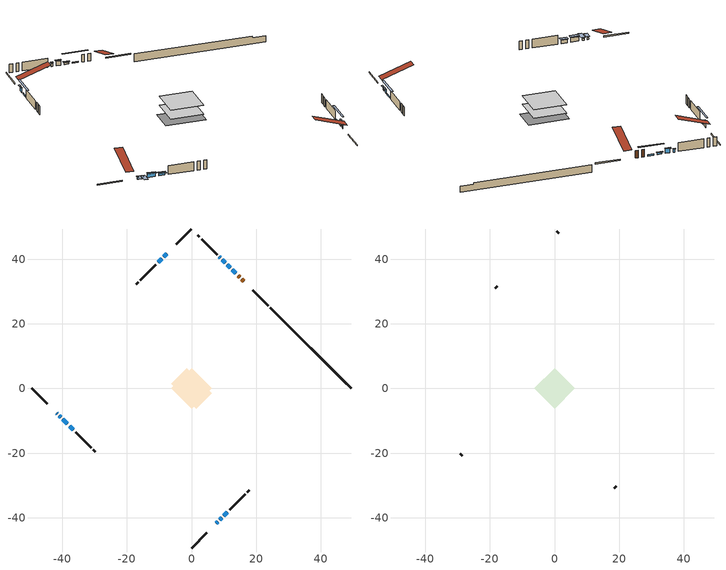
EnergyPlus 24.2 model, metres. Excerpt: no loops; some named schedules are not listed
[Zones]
conditioned space
 floor adiabatic (AdiabaticFloorConstruction): -6.2,0 0,6.2 6.2,0 0,-6.2 z0.61
 floor foundation (Slab1 construction): -6.25,1.4 -1.4,6.25 6.25,-1.4 1.4,-6.25 z-1.52
 wall outside (RimJoist1 construction): 0,-49.34 4.69,-44.65 / -49.34,0 -44.65,-4.69 / 0,49.34 -4.69,44.65 / 23.68,25.66 19,30.35 z0.61:0.91
 wall outside (AdiabaticWallConstruction 1): 16.09,33.25 15.54,33.81 / 14.88,34.46 14.41,34.93 z0.61:2.64
 wall outside (AdiabaticWallConstruction): -41.75,-7.59 -41.53,-7.81 / -40.88,-8.46 -40.51,-8.83 / 11.95,37.39 11.05,38.29 z0.61:1.12; -7.59,41.75 -8.53,40.81 z0.61:1.93; 7.59,-41.75 8.06,-41.28 z0.61:1.58; 8.72,-40.62 9.29,-40.05 / -39.86,-9.48 -38.39,-10.96 z0.61:1.83; 13.76,35.59 12.6,36.74 / -9.19,40.16 -10.34,39.01 / 9.95,-39.39 11.1,-38.24 z0.61:0.97; 10.39,38.95 9.53,39.81 z0.61:1.88; 8.88,40.47 8.62,40.72 z0.61:1.43; -37.73,-11.61 -36.51,-12.83 z0.61:1.53
 wall outside (Wall1 construction): 11.76,-37.58 16.62,-32.72 / -35.85,-13.49 -30.99,-18.35 / -10.99,38.35 -15.85,33.49 / 7.96,41.38 3.1,46.24 z0.61:3.05
 wall outside (Wall2 construction): 17.27,-32.07 17.81,-31.53 / -30.34,-19.01 -29.8,-19.55 / -16.51,32.83 -17.05,32.29 / 2.45,46.89 1.91,47.43 z0.61:3.05
 wall foundation (FoundationWall1 construction): 24.34,25,-1.52 24.34,25,0.61 46.84,2.5,0.61 46.84,2.5,0.12 49.34,0,0.12 49.34,0,-1.52
 window (WindowConstruction 8): -41.75,-7.59 -41.53,-7.81 z0.61:1.12
 window (WindowConstruction 5): -7.59,41.75 -8.53,40.81 z0.61:1.93
 window (WindowConstruction 6): 7.59,-41.75 8.06,-41.28 z0.61:1.58
 window (WindowConstruction 7): 8.72,-40.62 9.29,-40.05 z0.61:1.83
 window (WindowConstruction 10): 13.75,35.59 12.6,36.74 z0.61:0.97
 window (WindowConstruction 11): -9.19,40.16 -10.34,39.01 z0.61:0.97
 window (WindowConstruction 12): 9.95,-39.39 11.1,-38.24 z0.61:0.97
 window (WindowConstruction 9): -40.88,-8.47 -40.52,-8.83 z0.61:1.12
 window (WindowConstruction): 11.95,37.39 11.05,38.29 z0.61:1.12
 window (WindowConstruction 1): 10.39,38.95 9.53,39.81 z0.61:1.88
 window (WindowConstruction 2): 8.87,40.47 8.62,40.72 z0.61:1.42
 window (WindowConstruction 3): -39.86,-9.48 -38.39,-10.96 z0.61:1.83
 window (WindowConstruction 4): -37.73,-11.61 -36.51,-12.83 z0.61:1.52
 door (Door): 16.09,33.25 15.54,33.81 z0.61:2.64
 door (Door 1): 14.88,34.46 14.41,34.93 z0.61:2.64
 ceiling adiabatic (AdiabaticFloorConstruction): 0,-6.2 6.2,0 0,6.2 -6.2,0 z0.61
attic - vented
 floor to conditioned space (Floor1 construction Reversed): -6.2,0 0,6.2 6.2,0 0,-6.2 z3.05
 wall outside (Wall3 construction): 18.47,-30.87 19.07,-30.28 / -29.14,-20.2 -28.55,-20.8 / -17.71,31.63 -18.3,31.04 / 1.25,48.09 0.66,48.69 z0.61:3.05
 roof outside (Roof1 construction): 6.94,-42.41,3.05 0.9,-36.36,5.9 -0.7,-37.96,5.9 5.35,-44,3.05; -42.41,-6.94,3.05 -36.36,-0.9,5.9 -37.96,0.7,5.9 -44,-5.35,3.05; -6.94,42.41,3.05 -0.9,36.36,5.9 0.7,37.96,5.9 -5.35,44,3.05; 16.75,32.6,3.05 10.71,26.56,5.9 12.3,24.96,5.9 18.34,31,3.05
shading: -41.32,-8.02 -41.96,-7.38 -43.25,-8.68 -42.61,-9.31 z1.42; -8.67,40.67 -7.45,41.89 -7.74,42.18 -8.96,40.96 z2.13; 8.2,-41.14 7.45,-41.89 7.74,-42.18 8.49,-41.43 z1.78; 9.44,-39.91 8.58,-40.77 8.87,-41.06 9.73,-40.2 z2.03; 10.74,38.6 15.62,33.72 15.91,34.01 11.03,38.89 z3.61; -12.2,37.14 -7.32,42.02 -7.61,42.31 -12.49,37.43 z3.61; 12.97,-36.38 8.08,-41.26 8.38,-41.55 13.26,-36.67 z3.61; -40.3,-9.04 -41.09,-8.26 -42.81,-9.98 -42.03,-10.76 z1.42; 10.91,38.43 12.09,37.25 12.38,37.54 11.2,38.73 z1.32; 9.39,39.95 10.53,38.81 10.83,39.1 9.68,40.24 z2.08; 8.48,40.86 9.02,40.33 9.31,40.62 8.77,41.15 z1.62; -38.28,-11.06 -39.96,-9.38 -40.61,-10.02 -38.93,-11.71 z1.98; -36.4,-12.94 -37.84,-11.51 -38.48,-12.15 -37.05,-13.58 z1.67
[Building]
Building 1: Terrain=Suburbs
[Site:Location]
Windsor AP_ON: Latitude {deg}=42.28; Longitude {deg}=-82.96; Time Zone {hr}=-5; Elevation {m}=190; Keep Site Location Information=Yes
[Site:GroundTemperature:Shallow]
6.34957, 4.46684, 4.31606, 5.20952, 8.79623, 12.3662, 15.4612, 17.4219, 17.5884, 15.9938, 12.9777, 9.51722
[Site:WaterMainsTemperature]
Calculation Method=Schedule; Temperature Schedule=mains temperature schedule
[Material] Roughness=Rough; Thermal Absorptance=0.9
Name | Thickness {m} | Conductivity {W/m-K} | Density {kg/m3} | Specific Heat {J/kg-K} | Solar Absorptance | Visible Absorptance
asphalt or fiberglass shingles | 0.00635 | 0.162714 | 1121.4 | 1465.45 | 0.4 | 0.4
ceiling loosefill ins | 0.169333 | 0.0480833 | 16.02 | 1046.75 | 0.7 | 0.7
ceiling stud and cavity | 0.1397 | 0.114815 | 65.682 | 1177.47 | 0.7 | 0.7
concrete 4.0 in. | 0.1016 | 1.803125 | 2242.8 | 837.4 | 0.7 | 0.7
concrete 8.0 in. | 0.2032 | 1.803125 | 2242.8 | 837.4 | 0.7 | 0.7
door material | 0.04445 | 0.0451087 | 512.64 | 1214.23 | 0.7 | 0.7
door material 1 | 0.04445 | 0.188738 | 512.64 | 1214.23 | 0.7 | 0.7
exterior vertical ins | 0.00222023 | 0.029427 | 32.04 | 1214.23 | 0.7 | 0.7
floor covering | 0.0127 | 0.0433444 | 54.468 | 1339.84 | 0.6 | 0.6
floor rigid ins; wall rigid ins | 0.512978 | 0.029427 | 32.04 | 1214.23 | 0.7 | 0.7
floor stud and cavity | 0.1397 | 1.75129 | 37.0049 | 1207.88 | 0.7 | 0.7
furniture material conditioned space 1 | 0.1524 | 0.115458 | 640.8 | 1214.23 | 0.6 | 0.6
gypsum board | 0.0127 | 0.160291 | 801 | 837.4 | 0.6 | 0.6
gypsum board 1 | 0.0127 | 0.160291 | 801 | 837.4 | 0.7 | 0.7
osb sheathing 0.5 in. | 0.0127 | 0.115458 | 512.64 | 1214.23 | 0.7 | 0.7
osb sheathing 0.75 in. | 0.01905 | 0.115458 | 512.64 | 1214.23 | 0.7 | 0.7
rim joist stud and cavity | 0.0508 | 0.103237 | 50.32683 | 1063.81 | 0.6 | 0.6
wall stud and cavity | 0.1397 | 0.419798 | 139.0536 | 1170.24 | 0.7 | 0.7
wall stud and cavity 1 | 0.1397 | 0.367321 | 139.0536 | 1170.24 | 0.7 | 0.7
wall stud and cavity 2 | 0.0889 | 6.1454 | 50.32683 | 1063.81 | 0.6 | 0.6
wall stud and cavity 3 | 0.0889 | 0.380278 | 52.3479 | 1209.89 | 0.7 | 0.7
wall stud and cavity 4 | 0.0889 | 0.391764 | 83.0341 | 1211.67 | 0.7 | 0.7
wood siding | 0.0254 | 0.102417 | 544.68 | 1172.36 | 0.74 | 0.74
wood siding 1 | 0.00254 | 0.102417 | 544.68 | 1172.36 | 0.74 | 0.74
wood siding 2; wood siding 3; wood siding 4 | 0.0254 | 0.102417 | 544.68 | 1172.36 | 0.7 | 0.7
[WindowMaterial:SimpleGlazingSystem]
Name | U-Factor {W/m2-K} | Solar Heat Gain Coefficient
WindowMaterial | 3.03035 | 0.47
WindowMaterial 1 | 3.01672 | 0.5
WindowMaterial 10 | 6.93965 | 0.68
WindowMaterial 2 | 3.06612 | 0.36
WindowMaterial 3 | 2.91338 | 0.63
WindowMaterial 4 | 2.969594 | 0.55
WindowMaterial 5 | 3.0082 | 0.51
WindowMaterial 6 | 3.03092 | 0.48
WindowMaterial 7 | 3.00196 | 0.53
WindowMaterial 8 | 3.28927 | 0.48
WindowMaterial 9 | 3.30005 | 0.55
[Construction]
AdiabaticFloorConstruction: floor stud and cavity, floor rigid ins, osb sheathing 0.75 in., floor covering
AdiabaticWallConstruction: wood siding 3, wall rigid ins, wall stud and cavity 3, gypsum board
AdiabaticWallConstruction 1: wood siding 4, wall rigid ins, wall stud and cavity 3, gypsum board
Door: door material
Door 1: door material 1
Floor1 construction Reversed: gypsum board, ceiling stud and cavity, ceiling loosefill ins
FoundationWall1 construction: concrete 8.0 in., gypsum board 1
furniture construction conditioned space 1: furniture material conditioned space 1
PartitionWallConstruction: gypsum board, wall stud and cavity 4, gypsum board
RimJoist1 construction: wood siding 2, rim joist stud and cavity
Roof1 construction: asphalt or fiberglass shingles
Slab1 construction: concrete 4.0 in.
Wall1 construction: wood siding, osb sheathing 0.5 in., wall stud and cavity, gypsum board
Wall2 construction: wood siding, osb sheathing 0.5 in., wall stud and cavity 1, gypsum board
Wall3 construction: wood siding 1, wall stud and cavity 2
WindowConstruction: WindowMaterial
WindowConstruction 1: WindowMaterial 1
WindowConstruction 10; WindowConstruction 11; WindowConstruction 12: WindowMaterial 10
WindowConstruction 2: WindowMaterial 2
WindowConstruction 3: WindowMaterial 3
WindowConstruction 4: WindowMaterial 4
WindowConstruction 5: WindowMaterial 5
WindowConstruction 6: WindowMaterial 6
WindowConstruction 7: WindowMaterial 7
WindowConstruction 8: WindowMaterial 8
WindowConstruction 9: WindowMaterial 9
[Zone] Multiplier=1; Part of Total Floor Area=Yes
Name | Volume {m3}
attic - vented | 35.5556
conditioned space | 362.9
[Space]
Name | Zone | Volume {m3}
attic - vented 1 | attic - vented | 35.5556
conditioned space 1 | conditioned space | 362.9
[ZoneInfiltration:EffectiveLeakageArea]
infil attic - vented 1: Zone or Space=attic - vented 1; Schedule=Always On Discrete; Effective Air Leakage Area {cm2}=3418.67; Stack Coefficient=0.00036757; Wind Coefficient=1.29536e-05
[ZoneMixing]
whole house fan mix: Zone or Space=attic - vented; Schedule=Always On Continuous; Design Flow Rate Calculation Method=Flow/Zone; Design Flow Rate {m3/s}=0; Source Zone or Space=conditioned space
[SurfaceProperty:ExposedFoundationPerimeter]
Slab1: Exposed Perimeter Calculation Method=TotalExposedPerimeter; Total Exposed Perimeter {m}=35.358
[InternalMass] Zone or ZoneList=conditioned space; Space or SpaceList=conditioned space 1
Name | Construction | Surface Area {m2}
furniture mass conditioned space 1 | furniture construction conditioned space 1 | 60.4518
partition wall mass | PartitionWallConstruction | 151.13
[Lights]
interior lighting: Zone or ZoneList or Space or SpaceList=conditioned space 1; Schedule=interior lighting schedule; Design Level Calculation Method=LightingLevel; Lighting Level {W}=343.2; Return Air Fraction=0; Fraction Radiant=0.6; Fraction Visible=0.2; Fraction Replaceable=1
[People]
occupants: Zone or ZoneList or Space or SpaceList=conditioned space 1; Number of People Schedule=occupants schedule; Number of People Calculation Method=People; Number of People=3; Fraction Radiant=0.314171; Sensible Heat Fraction=0.56303; Activity Level Schedule=occupants activity schedule; Carbon Dioxide Generation Rate {m3/s-W}=0; Enable ASHRAE 55 Comfort Warnings=No; Mean Radiant Temperature Calculation Type=EnclosureAveraged
[ElectricEquipment] Zone or ZoneList or Space or SpaceList=conditioned space 1; Design Level Calculation Method=EquipmentLevel
Name | Schedule | Design Level {W} | Fraction Latent | Fraction Radiant | Fraction Lost
clothes dryer | clothes dryer schedule | 140.772 | 0.015 | 0.081 | 0.85
clothes washer | clothes washer schedule | 32.1985 | 0.03 | 0.162 | 0.7
cooking range | cooking range schedule | 215.147 | 0.08 | 0.432 | 0.2
dishwasher | dishwasher schedule | 66.8632 | 0.3 | 0.18 | 0.4
fridge | fridge schedule | 72.9452 | 0 | 0.6 | 0
mech vent bath fan 0 | mech vent bath fan 0 schedule | 50.2 | 0 | 0 | 1
mech vent bath fan 1 | mech vent bath fan 1 schedule | 50.2 | 0 | 0 | 1
mech vent house fan | mech vent house fan schedule | 0 | 0 | 0 | 1
mech vent house fan cfis | mech vent house fan cfis schedule | 0 | 0 | 0 | 0
misc plug loads | misc plug loads schedule | 494.7 | 0.045 | 0.513 | 0.1
whole house fan | Always On Discrete | 0 | 0 | 0 | 1
[OtherEquipment] Zone or ZoneList or Space or SpaceList=conditioned space 1; Design Level Calculation Method=EquipmentLevel
Name | Fuel Type | Schedule | Design Level {W} | Fraction Latent | Fraction Radiant | Fraction Lost
clothes dryer 1 | Electricity | clothes dryer schedule | 0 | 0.015 | 0.081 | 0.85
cooking range 1 | Electricity | cooking range schedule | 0 | 0.08 | 0.432 | 0.2
general water use latent | None | general water use schedule | 62.594 | 1 | 0 | 0
general water use sensible | None | general water use schedule | -61.6891 | 0 | 0.6 | 0
mech vent house fan latent load | None | Always On Discrete | 0 | 1 | 0 | 0
mech vent house fan sensible load | None | Always On Discrete | 0 | 0 | 0 | 0
water heater energy adjustment1 | NaturalGas | Always On Discrete | 0.01 | 0 | 0 | 1
[ZoneInfiltration:DesignFlowRate] Zone or ZoneList or Space or SpaceList=conditioned space 1; Schedule=Always On Discrete; Design Flow Rate Calculation Method=Flow/Zone; Design Flow Rate {m3/s}=0
infil flow; natural vent flow; whole house fan flow
[Foundation:Kiva]
Foundation Kiva 1: Initial Indoor Air Temperature {C}=18; Wall Height Above Grade {m}=0.609996; Wall Depth Below Slab {m}=0.2032; Custom Block Material Name 1=exterior vertical ins; Custom Block Depth 1 {m}=2.13; Custom Block X Position 1 {m}=0.2159; Custom Block Z Position 1 {m}=0
[Foundation:Kiva:Settings]
Soil Conductivity {W/m-K}=0.849921; Soil Density {kg/m3}=1842.3; Soil Specific Heat {J/kg-K}=418.7; Ground Solar Absorptivity=0.9; Ground Thermal Absorptivity=0.9; Ground Surface Roughness {m}=0.03; Far-Field Width {m}=40; Deep-Ground Boundary Condition=ZeroFlux; Deep-Ground Depth {m}=40; Minimum Cell Dimension {m}=0.2; Maximum Cell Growth Coefficient=3; Simulation Timestep=Timestep
[Exterior:Lights]
exterior lighting: Schedule=exterior lighting schedule; Design Level {W}=75.6
[Schedule:Constant]
Name | Hourly Value
Always On Continuous; mech vent house fan schedule; mech vent house fan cfis schedule; Always On Discrete | 1
occupants activity schedule | 117.228
fridge schedule | 0
[Schedule:Week:Daily]
interior lighting schedule Week Rule - Jan1-Jan27: interior lighting schedule day, interior lighting schedule day, interior lighting schedule day, interior lighting schedule day, interior lighting schedule day, interior lighting schedule day, interior lighting schedule day, interior lighting schedule default day, interior lighting schedule default day, interior lighting schedule default day, interior lighting schedule default day, interior lighting schedule default day
interior lighting schedule Week Rule - Jan28-Feb3: interior lighting schedule day, interior lighting schedule day, interior lighting schedule day, interior lighting schedule day, interior lighting schedule day 1, interior lighting schedule day 1, interior lighting schedule day 1, interior lighting schedule default day, interior lighting schedule default day, interior lighting schedule default day, interior lighting schedule default day, interior lighting schedule default day
interior lighting schedule Week Rule - Feb4-Feb24: interior lighting schedule day 1, interior lighting schedule day 1, interior lighting schedule day 1, interior lighting schedule day 1, interior lighting schedule day 1, interior lighting schedule day 1, interior lighting schedule day 1, interior lighting schedule default day, interior lighting schedule default day, interior lighting schedule default day, interior lighting schedule default day, interior lighting schedule default day
interior lighting schedule Week Rule - Feb25-Mar3: interior lighting schedule day 1, interior lighting schedule day 1, interior lighting schedule day 1, interior lighting schedule day 1, interior lighting schedule day 2, interior lighting schedule day 2, interior lighting schedule day 2, interior lighting schedule default day, interior lighting schedule default day, interior lighting schedule default day, interior lighting schedule default day, interior lighting schedule default day
interior lighting schedule Week Rule - Mar4-Mar31: interior lighting schedule day 2, interior lighting schedule day 2, interior lighting schedule day 2, interior lighting schedule day 2, interior lighting schedule day 2, interior lighting schedule day 2, interior lighting schedule day 2, interior lighting schedule default day, interior lighting schedule default day, interior lighting schedule default day, interior lighting schedule default day, interior lighting schedule default day
interior lighting schedule Week Rule - Apr1-Apr28: interior lighting schedule day 3, interior lighting schedule day 3, interior lighting schedule day 3, interior lighting schedule day 3, interior lighting schedule day 3, interior lighting schedule day 3, interior lighting schedule day 3, interior lighting schedule default day, interior lighting schedule default day, interior lighting schedule default day, interior lighting schedule default day, interior lighting schedule default day
interior lighting schedule Week Rule - Apr29-May5: interior lighting schedule day 3, interior lighting schedule day 3, interior lighting schedule day 4, interior lighting schedule day 4, interior lighting schedule day 4, interior lighting schedule day 4, interior lighting schedule day 4, interior lighting schedule default day, interior lighting schedule default day, interior lighting schedule default day, interior lighting schedule default day, interior lighting schedule default day
interior lighting schedule Week Rule - May6-May26: interior lighting schedule day 4, interior lighting schedule day 4, interior lighting schedule day 4, interior lighting schedule day 4, interior lighting schedule day 4, interior lighting schedule day 4, interior lighting schedule day 4, interior lighting schedule default day, interior lighting schedule default day, interior lighting schedule default day, interior lighting schedule default day, interior lighting schedule default day
interior lighting schedule Week Rule - May27-Jun2: interior lighting schedule day 4, interior lighting schedule day 4, interior lighting schedule day 4, interior lighting schedule day 4, interior lighting schedule day 4, interior lighting schedule day 5, interior lighting schedule day 5, interior lighting schedule default day, interior lighting schedule default day, interior lighting schedule default day, interior lighting schedule default day, interior lighting schedule default day
interior lighting schedule Week Rule - Jun3-Jun30: interior lighting schedule day 5, interior lighting schedule day 5, interior lighting schedule day 5, interior lighting schedule day 5, interior lighting schedule day 5, interior lighting schedule day 5, interior lighting schedule day 5, interior lighting schedule default day, interior lighting schedule default day, interior lighting schedule default day, interior lighting schedule default day, interior lighting schedule default day
interior lighting schedule Week Rule - Jul1-Jul28: interior lighting schedule day 6, interior lighting schedule day 6, interior lighting schedule day 6, interior lighting schedule day 6, interior lighting schedule day 6, interior lighting schedule day 6, interior lighting schedule day 6, interior lighting schedule default day, interior lighting schedule default day, interior lighting schedule default day, interior lighting schedule default day, interior lighting schedule default day
interior lighting schedule Week Rule - Jul29-Aug4: interior lighting schedule day 6, interior lighting schedule day 6, interior lighting schedule day 6, interior lighting schedule day 7, interior lighting schedule day 7, interior lighting schedule day 7, interior lighting schedule day 7, interior lighting schedule default day, interior lighting schedule default day, interior lighting schedule default day, interior lighting schedule default day, interior lighting schedule default day
interior lighting schedule Week Rule - Aug5-Aug25: interior lighting schedule day 7, interior lighting schedule day 7, interior lighting schedule day 7, interior lighting schedule day 7, interior lighting schedule day 7, interior lighting schedule day 7, interior lighting schedule day 7, interior lighting schedule default day, interior lighting schedule default day, interior lighting schedule default day, interior lighting schedule default day, interior lighting schedule default day
interior lighting schedule Week Rule - Aug26-Sep1: interior lighting schedule day 7, interior lighting schedule day 7, interior lighting schedule day 7, interior lighting schedule day 7, interior lighting schedule day 7, interior lighting schedule day 7, interior lighting schedule day 8, interior lighting schedule default day, interior lighting schedule default day, interior lighting schedule default day, interior lighting schedule default day, interior lighting schedule default day
interior lighting schedule Week Rule - Sep2-Sep29: interior lighting schedule day 8, interior lighting schedule day 8, interior lighting schedule day 8, interior lighting schedule day 8, interior lighting schedule day 8, interior lighting schedule day 8, interior lighting schedule day 8, interior lighting schedule default day, interior lighting schedule default day, interior lighting schedule default day, interior lighting schedule default day, interior lighting schedule default day
interior lighting schedule Week Rule - Sep30-Oct6: interior lighting schedule day 8, interior lighting schedule day 9, interior lighting schedule day 9, interior lighting schedule day 9, interior lighting schedule day 9, interior lighting schedule day 9, interior lighting schedule day 9, interior lighting schedule default day, interior lighting schedule default day, interior lighting schedule default day, interior lighting schedule default day, interior lighting schedule default day
interior lighting schedule Week Rule - Oct7-Oct27: interior lighting schedule day 9, interior lighting schedule day 9, interior lighting schedule day 9, interior lighting schedule day 9, interior lighting schedule day 9, interior lighting schedule day 9, interior lighting schedule day 9, interior lighting schedule default day, interior lighting schedule default day, interior lighting schedule default day, interior lighting schedule default day, interior lighting schedule default day
interior lighting schedule Week Rule - Oct28-Nov3: interior lighting schedule day 9, interior lighting schedule day 9, interior lighting schedule day 9, interior lighting schedule day 9, interior lighting schedule day 10, interior lighting schedule day 10, interior lighting schedule day 10, interior lighting schedule default day, interior lighting schedule default day, interior lighting schedule default day, interior lighting schedule default day, interior lighting schedule default day
interior lighting schedule Week Rule - Nov4-Nov24: interior lighting schedule day 10, interior lighting schedule day 10, interior lighting schedule day 10, interior lighting schedule day 10, interior lighting schedule day 10, interior lighting schedule day 10, interior lighting schedule day 10, interior lighting schedule default day, interior lighting schedule default day, interior lighting schedule default day, interior lighting schedule default day, interior lighting schedule default day
interior lighting schedule Week Rule - Nov25-Dec1: interior lighting schedule day 10, interior lighting schedule day 10, interior lighting schedule day 10, interior lighting schedule day 10, interior lighting schedule day 10, interior lighting schedule day 10, interior lighting schedule day 11, interior lighting schedule default day, interior lighting schedule default day, interior lighting schedule default day, interior lighting schedule default day, interior lighting schedule default day
interior lighting schedule Week Rule - Dec2-Dec31: interior lighting schedule day 11, interior lighting schedule day 11, interior lighting schedule day 11, interior lighting schedule day 11, interior lighting schedule day 11, interior lighting schedule day 11, interior lighting schedule day 11, interior lighting schedule default day, interior lighting schedule default day, interior lighting schedule default day, interior lighting schedule default day, interior lighting schedule default day
occupants schedule Week Rule - Jan1-Dec31: occupants schedule day, occupants schedule day, occupants schedule day, occupants schedule day, occupants schedule day, occupants schedule day, occupants schedule day, occupants schedule default day, occupants schedule default day, occupants schedule default day, occupants schedule default day, occupants schedule default day
clothes dryer schedule Week Rule - Jan1-Dec31: clothes dryer schedule day, clothes dryer schedule day, clothes dryer schedule day, clothes dryer schedule day, clothes dryer schedule day, clothes dryer schedule day, clothes dryer schedule day, clothes dryer schedule default day, clothes dryer schedule default day, clothes dryer schedule default day, clothes dryer schedule default day, clothes dryer schedule default day
clothes washer schedule Week Rule - Jan1-Dec31: clothes washer schedule day, clothes washer schedule day, clothes washer schedule day, clothes washer schedule day, clothes washer schedule day, clothes washer schedule day, clothes washer schedule day, clothes washer schedule default day, clothes washer schedule default day, clothes washer schedule default day, clothes washer schedule default day, clothes washer schedule default day
cooking range schedule Week Rule - Jan1-Dec31: cooking range schedule day, cooking range schedule day, cooking range schedule day, cooking range schedule day, cooking range schedule day, cooking range schedule day, cooking range schedule day, cooking range schedule default day, cooking range schedule default day, cooking range schedule default day, cooking range schedule default day, cooking range schedule default day
dishwasher schedule Week Rule - Jan1-Dec31: dishwasher schedule day, dishwasher schedule day, dishwasher schedule day, dishwasher schedule day, dishwasher schedule day, dishwasher schedule day, dishwasher schedule day, dishwasher schedule default day, dishwasher schedule default day, dishwasher schedule default day, dishwasher schedule default day, dishwasher schedule default day
mech vent bath fan 0 schedule Week Rule - Jan1-Dec31: mech vent bath fan 0 schedule day, mech vent bath fan 0 schedule day, mech vent bath fan 0 schedule day, mech vent bath fan 0 schedule day, mech vent bath fan 0 schedule day, mech vent bath fan 0 schedule day, mech vent bath fan 0 schedule day, mech vent bath fan 0 schedule default day, mech vent bath fan 0 schedule default day, mech vent bath fan 0 schedule default day, mech vent bath fan 0 schedule default day, mech vent bath fan 0 schedule default day
mech vent bath fan 1 schedule Week Rule - Jan1-Dec31: mech vent bath fan 1 schedule day, mech vent bath fan 1 schedule day, mech vent bath fan 1 schedule day, mech vent bath fan 1 schedule day, mech vent bath fan 1 schedule day, mech vent bath fan 1 schedule day, mech vent bath fan 1 schedule day, mech vent bath fan 1 schedule default day, mech vent bath fan 1 schedule default day, mech vent bath fan 1 schedule default day, mech vent bath fan 1 schedule default day, mech vent bath fan 1 schedule default day
misc plug loads schedule Week Rule - Jan1-Dec31: misc plug loads schedule day, misc plug loads schedule day, misc plug loads schedule day, misc plug loads schedule day, misc plug loads schedule day, misc plug loads schedule day, misc plug loads schedule day, misc plug loads schedule default day, misc plug loads schedule default day, misc plug loads schedule default day, misc plug loads schedule default day, misc plug loads schedule default day
general water use schedule Week Rule - Jan1-Dec31: general water use schedule day, general water use schedule day, general water use schedule day, general water use schedule day, general water use schedule day, general water use schedule day, general water use schedule day, general water use schedule default day, general water use schedule default day, general water use schedule default day, general water use schedule default day, general water use schedule default day
exterior lighting schedule Week Rule - Jan1-Jan27: exterior lighting schedule day, exterior lighting schedule day, exterior lighting schedule day, exterior lighting schedule day, exterior lighting schedule day, exterior lighting schedule day, exterior lighting schedule day, exterior lighting schedule default day, exterior lighting schedule default day, exterior lighting schedule default day, exterior lighting schedule default day, exterior lighting schedule default day
exterior lighting schedule Week Rule - Jan28-Feb3: exterior lighting schedule day, exterior lighting schedule day, exterior lighting schedule day, exterior lighting schedule day, exterior lighting schedule day 1, exterior lighting schedule day 1, exterior lighting schedule day 1, exterior lighting schedule default day, exterior lighting schedule default day, exterior lighting schedule default day, exterior lighting schedule default day, exterior lighting schedule default day
exterior lighting schedule Week Rule - Feb4-Feb24: exterior lighting schedule day 1, exterior lighting schedule day 1, exterior lighting schedule day 1, exterior lighting schedule day 1, exterior lighting schedule day 1, exterior lighting schedule day 1, exterior lighting schedule day 1, exterior lighting schedule default day, exterior lighting schedule default day, exterior lighting schedule default day, exterior lighting schedule default day, exterior lighting schedule default day
exterior lighting schedule Week Rule - Feb25-Mar3: exterior lighting schedule day 1, exterior lighting schedule day 1, exterior lighting schedule day 1, exterior lighting schedule day 1, exterior lighting schedule day 2, exterior lighting schedule day 2, exterior lighting schedule day 2, exterior lighting schedule default day, exterior lighting schedule default day, exterior lighting schedule default day, exterior lighting schedule default day, exterior lighting schedule default day
exterior lighting schedule Week Rule - Mar4-Mar31: exterior lighting schedule day 2, exterior lighting schedule day 2, exterior lighting schedule day 2, exterior lighting schedule day 2, exterior lighting schedule day 2, exterior lighting schedule day 2, exterior lighting schedule day 2, exterior lighting schedule default day, exterior lighting schedule default day, exterior lighting schedule default day, exterior lighting schedule default day, exterior lighting schedule default day
exterior lighting schedule Week Rule - Apr1-Apr28: exterior lighting schedule day 3, exterior lighting schedule day 3, exterior lighting schedule day 3, exterior lighting schedule day 3, exterior lighting schedule day 3, exterior lighting schedule day 3, exterior lighting schedule day 3, exterior lighting schedule default day, exterior lighting schedule default day, exterior lighting schedule default day, exterior lighting schedule default day, exterior lighting schedule default day
exterior lighting schedule Week Rule - Apr29-May5: exterior lighting schedule day 3, exterior lighting schedule day 3, exterior lighting schedule day 4, exterior lighting schedule day 4, exterior lighting schedule day 4, exterior lighting schedule day 4, exterior lighting schedule day 4, exterior lighting schedule default day, exterior lighting schedule default day, exterior lighting schedule default day, exterior lighting schedule default day, exterior lighting schedule default day
exterior lighting schedule Week Rule - May6-May26: exterior lighting schedule day 4, exterior lighting schedule day 4, exterior lighting schedule day 4, exterior lighting schedule day 4, exterior lighting schedule day 4, exterior lighting schedule day 4, exterior lighting schedule day 4, exterior lighting schedule default day, exterior lighting schedule default day, exterior lighting schedule default day, exterior lighting schedule default day, exterior lighting schedule default day
exterior lighting schedule Week Rule - May27-Jun2: exterior lighting schedule day 4, exterior lighting schedule day 4, exterior lighting schedule day 4, exterior lighting schedule day 4, exterior lighting schedule day 4, exterior lighting schedule day 5, exterior lighting schedule day 5, exterior lighting schedule default day, exterior lighting schedule default day, exterior lighting schedule default day, exterior lighting schedule default day, exterior lighting schedule default day
exterior lighting schedule Week Rule - Jun3-Jun30: exterior lighting schedule day 5, exterior lighting schedule day 5, exterior lighting schedule day 5, exterior lighting schedule day 5, exterior lighting schedule day 5, exterior lighting schedule day 5, exterior lighting schedule day 5, exterior lighting schedule default day, exterior lighting schedule default day, exterior lighting schedule default day, exterior lighting schedule default day, exterior lighting schedule default day
exterior lighting schedule Week Rule - Jul1-Jul28: exterior lighting schedule day 6, exterior lighting schedule day 6, exterior lighting schedule day 6, exterior lighting schedule day 6, exterior lighting schedule day 6, exterior lighting schedule day 6, exterior lighting schedule day 6, exterior lighting schedule default day, exterior lighting schedule default day, exterior lighting schedule default day, exterior lighting schedule default day, exterior lighting schedule default day
exterior lighting schedule Week Rule - Jul29-Aug4: exterior lighting schedule day 6, exterior lighting schedule day 6, exterior lighting schedule day 6, exterior lighting schedule day 7, exterior lighting schedule day 7, exterior lighting schedule day 7, exterior lighting schedule day 7, exterior lighting schedule default day, exterior lighting schedule default day, exterior lighting schedule default day, exterior lighting schedule default day, exterior lighting schedule default day
exterior lighting schedule Week Rule - Aug5-Aug25: exterior lighting schedule day 7, exterior lighting schedule day 7, exterior lighting schedule day 7, exterior lighting schedule day 7, exterior lighting schedule day 7, exterior lighting schedule day 7, exterior lighting schedule day 7, exterior lighting schedule default day, exterior lighting schedule default day, exterior lighting schedule default day, exterior lighting schedule default day, exterior lighting schedule default day
exterior lighting schedule Week Rule - Aug26-Sep1: exterior lighting schedule day 7, exterior lighting schedule day 7, exterior lighting schedule day 7, exterior lighting schedule day 7, exterior lighting schedule day 7, exterior lighting schedule day 7, exterior lighting schedule day 8, exterior lighting schedule default day, exterior lighting schedule default day, exterior lighting schedule default day, exterior lighting schedule default day, exterior lighting schedule default day
exterior lighting schedule Week Rule - Sep2-Sep29: exterior lighting schedule day 8, exterior lighting schedule day 8, exterior lighting schedule day 8, exterior lighting schedule day 8, exterior lighting schedule day 8, exterior lighting schedule day 8, exterior lighting schedule day 8, exterior lighting schedule default day, exterior lighting schedule default day, exterior lighting schedule default day, exterior lighting schedule default day, exterior lighting schedule default day
exterior lighting schedule Week Rule - Sep30-Oct6: exterior lighting schedule day 8, exterior lighting schedule day 9, exterior lighting schedule day 9, exterior lighting schedule day 9, exterior lighting schedule day 9, exterior lighting schedule day 9, exterior lighting schedule day 9, exterior lighting schedule default day, exterior lighting schedule default day, exterior lighting schedule default day, exterior lighting schedule default day, exterior lighting schedule default day
exterior lighting schedule Week Rule - Oct7-Oct27: exterior lighting schedule day 9, exterior lighting schedule day 9, exterior lighting schedule day 9, exterior lighting schedule day 9, exterior lighting schedule day 9, exterior lighting schedule day 9, exterior lighting schedule day 9, exterior lighting schedule default day, exterior lighting schedule default day, exterior lighting schedule default day, exterior lighting schedule default day, exterior lighting schedule default day
exterior lighting schedule Week Rule - Oct28-Nov3: exterior lighting schedule day 9, exterior lighting schedule day 9, exterior lighting schedule day 9, exterior lighting schedule day 9, exterior lighting schedule day 10, exterior lighting schedule day 10, exterior lighting schedule day 10, exterior lighting schedule default day, exterior lighting schedule default day, exterior lighting schedule default day, exterior lighting schedule default day, exterior lighting schedule default day
[Schedule:Year]
interior lighting schedule: interior lighting schedule Week Rule - Jan1-Jan27, 1, 1, 1, 27, interior lighting schedule Week Rule - Jan28-Feb3, 1, 28, 2, 3, interior lighting schedule Week Rule - Feb4-Feb24, 2, 4, 2, 24, interior lighting schedule Week Rule - Feb25-Mar3, 2, 25, 3, 3, interior lighting schedule Week Rule - Mar4-Mar31, 3, 4, 3, 31, interior lighting schedule Week Rule - Apr1-Apr28, 4, 1, 4, 28, interior lighting schedule Week Rule - Apr29-May5, 4, 29, 5, 5, interior lighting schedule Week Rule - May6-May26, 5, 6, 5, 26, interior lighting schedule Week Rule - May27-Jun2, 5, 27, 6, 2, interior lighting schedule Week Rule - Jun3-Jun30, 6, 3, 6, 30, interior lighting schedule Week Rule - Jul1-Jul28, 7, 1, 7, 28, interior lighting schedule Week Rule - Jul29-Aug4, 7, 29, 8, 4, interior lighting schedule Week Rule - Aug5-Aug25, 8, 5, 8, 25, interior lighting schedule Week Rule - Aug26-Sep1, 8, 26, 9, 1, interior lighting schedule Week Rule - Sep2-Sep29, 9, 2, 9, 29, interior lighting schedule Week Rule - Sep30-Oct6, 9, 30, 10, 6, interior lighting schedule Week Rule - Oct7-Oct27, 10, 7, 10, 27, interior lighting schedule Week Rule - Oct28-Nov3, 10, 28, 11, 3, interior lighting schedule Week Rule - Nov4-Nov24, 11, 4, 11, 24, interior lighting schedule Week Rule - Nov25-Dec1, 11, 25, 12, 1, interior lighting schedule Week Rule - Dec2-Dec31, 12, 2, 12, 31
occupants schedule: occupants schedule Week Rule - Jan1-Dec31, 1, 1, 12, 31
clothes dryer schedule: clothes dryer schedule Week Rule - Jan1-Dec31, 1, 1, 12, 31
clothes washer schedule: clothes washer schedule Week Rule - Jan1-Dec31, 1, 1, 12, 31
cooking range schedule: cooking range schedule Week Rule - Jan1-Dec31, 1, 1, 12, 31
dishwasher schedule: dishwasher schedule Week Rule - Jan1-Dec31, 1, 1, 12, 31
mech vent bath fan 0 schedule: mech vent bath fan 0 schedule Week Rule - Jan1-Dec31, 1, 1, 12, 31
mech vent bath fan 1 schedule: mech vent bath fan 1 schedule Week Rule - Jan1-Dec31, 1, 1, 12, 31
misc plug loads schedule: misc plug loads schedule Week Rule - Jan1-Dec31, 1, 1, 12, 31
general water use schedule: general water use schedule Week Rule - Jan1-Dec31, 1, 1, 12, 31
exterior lighting schedule: exterior lighting schedule Week Rule - Jan1-Jan27, 1, 1, 1, 27, exterior lighting schedule Week Rule - Jan28-Feb3, 1, 28, 2, 3, exterior lighting schedule Week Rule - Feb4-Feb24, 2, 4, 2, 24, exterior lighting schedule Week Rule - Feb25-Mar3, 2, 25, 3, 3, exterior lighting schedule Week Rule - Mar4-Mar31, 3, 4, 3, 31, exterior lighting schedule Week Rule - Apr1-Apr28, 4, 1, 4, 28, exterior lighting schedule Week Rule - Apr29-May5, 4, 29, 5, 5, exterior lighting schedule Week Rule - May6-May26, 5, 6, 5, 26, exterior lighting schedule Week Rule - May27-Jun2, 5, 27, 6, 2, exterior lighting schedule Week Rule - Jun3-Jun30, 6, 3, 6, 30, exterior lighting schedule Week Rule - Jul1-Jul28, 7, 1, 7, 28, exterior lighting schedule Week Rule - Jul29-Aug4, 7, 29, 8, 4, exterior lighting schedule Week Rule - Aug5-Aug25, 8, 5, 8, 25, exterior lighting schedule Week Rule - Aug26-Sep1, 8, 26, 9, 1, exterior lighting schedule Week Rule - Sep2-Sep29, 9, 2, 9, 29, exterior lighting schedule Week Rule - Sep30-Oct6, 9, 30, 10, 6, exterior lighting schedule Week Rule - Oct7-Oct27, 10, 7, 10, 27, exterior lighting schedule Week Rule - Oct28-Nov3, 10, 28, 11, 3, exterior lighting schedule Week Rule - Nov4-Nov24, 11, 4, 11, 24, exterior lighting schedule Week Rule - Nov25-Dec1, 11, 25, 12, 1, exterior lighting schedule Week Rule - Dec2-Dec31, 12, 2, 12, 31
[Schedule:Compact]
mains temperature schedule: Through: 01/01, For: AllDays, Until: 24:00, 9.71556, Through: 01/02, For: AllDays, Until: 24:00, 9.65056, Through: 01/03, For: AllDays, Until: 24:00, 9.58667, Through: 01/04, For: AllDays, Until: 24:00, 9.52389, Through: 01/05, For: AllDays, Until: 24:00, 9.46278, Through: 01/06, For: AllDays, Until: 24:00, 9.40278, Through: 01/07, For: AllDays, Until: 24:00, 9.34444, Through: 01/08, For: AllDays, Until: 24:00, 9.28778, Through: 01/09, For: AllDays, Until: 24:00, 9.23222, Through: 01/10, For: AllDays, Until: 24:00, 9.17778, Through: 01/11, For: AllDays, Until: 24:00, 9.125, Through: 01/12, For: AllDays, Until: 24:00, 9.07389, Through: 01/13, For: AllDays, Until: 24:00, 9.02444, Through: 01/14, For: AllDays, Until: 24:00, 8.97611, Through: 01/15, For: AllDays, Until: 24:00, 8.92944, Through: 01/16, For: AllDays, Until: 24:00, 8.88444, Through: 01/17, For: AllDays, Until: 24:00, 8.84056, Through: 01/18, For: AllDays, Until: 24:00, 8.79889, Through: 01/19, For: AllDays, Until: 24:00, 8.75833, Through: 01/20, For: AllDays, Until: 24:00, 8.71944, Through: 01/21, For: AllDays, Until: 24:00, 8.68222, Through: 01/22, For: AllDays, Until: 24:00, 8.64667, Through: 01/23, For: AllDays, Until: 24:00, 8.61222, Through: 01/24, For: AllDays, Until: 24:00, 8.58, Through: 01/25, For: AllDays, Until: 24:00, 8.54944, Through: 01/26, For: AllDays, Until: 24:00, 8.52, Through: 01/27, For: AllDays, Until: 24:00, 8.49278, Through: 01/28, For: AllDays, Until: 24:00, 8.46722, Through: 01/29, For: AllDays, Until: 24:00, 8.44278, Through: 01/30, For: AllDays, Until: 24:00, 8.42056, Through: 01/31, For: AllDays, Until: 24:00, 8.39944, Through: 02/01, For: AllDays, Until: 24:00, 8.38056, Through: 02/02, For: AllDays, Until: 24:00, 8.36333, Through: 02/03, For: AllDays, Until: 24:00, 8.34778, Through: 02/04, For: AllDays, Until: 24:00, 8.33389, Through: 02/05, For: AllDays, Until: 24:00, 8.32167, Through: 02/06, For: AllDays, Until: 24:00, 8.31111, Through: 02/07, For: AllDays, Until: 24:00, 8.30222, Through: 02/08, For: AllDays, Until: 24:00, 8.295, Through: 02/09, For: AllDays, Until: 24:00, 8.29, Through: 02/10, For: AllDays, Until: 24:00, 8.28611, Through: 02/11, For: AllDays, Until: 24:00, 8.28444, Through: 02/12, For: AllDays, Until: 24:00, 8.28444, Through: 02/13, For: AllDays, Until: 24:00, 8.28611, Through: 02/14, For: AllDays, Until: 24:00, 8.28889, Through: 02/15, For: AllDays, Until: 24:00, 8.29444, Through: 02/16, For: AllDays, Until: 24:00, 8.30111, Through: 02/17, For: AllDays, Until: 24:00, 8.30944, Through: 02/18, For: AllDays, Until: 24:00, 8.31944, Through: 02/19, For: AllDays, Until: 24:00, 8.33167, Through: 02/20, For: AllDays, Until: 24:00, 8.345, Through: 02/21, For: AllDays, Until: 24:00, 8.36056, Through: 02/22, For: AllDays, Until: 24:00, 8.37778, Through: 02/23, For: AllDays, Until: 24:00, 8.39611, Through: 02/24, For: AllDays, Until: 24:00, 8.41667, Through: 02/25, For: AllDays, Until: 24:00, 8.43889, Through: 02/26, For: AllDays, Until: 24:00, 8.46278, Through: 02/27, For: AllDays, Until: 24:00, 8.48833, Through: 02/28, For: AllDays, Until: 24:00, 8.51556, Through: 03/01, For: AllDays, Until: 24:00, 8.54444, Through: 03/02, For: AllDays, Until: 24:00, 8.575, Through: 03/03, For: AllDays, Until: 24:00, 8.60667, Through: 03/04, For: AllDays, Until: 24:00, 8.64056, Through: 03/05, For: AllDays, Until: 24:00, 8.67611, Through: 03/06, For: AllDays, Until: 24:00, 8.71278, Through: 03/07, For: AllDays, Until: 24:00, 8.75167, Through: 03/08, For: AllDays, Until: 24:00, 8.79167, Through: 03/09, For: AllDays, Until: 24:00, 8.83333, Through: 03/10, For: AllDays, Until: 24:00, 8.87667, Through: 03/11, For: AllDays, Until: 24:00, 8.92167, Through: 03/12, For: AllDays, Until: 24:00, 8.96833, Through: 03/13, For: AllDays, Until: 24:00, 9.01611, Through: 03/14, For: AllDays, Until: 24:00, 9.06556, Through: 03/15, For: AllDays, Until: 24:00, 9.11667, Through: 03/16, For: AllDays, Until: 24:00, 9.16889, Through: 03/17, For: AllDays, Until: 24:00, 9.22278, Through: 03/18, For: AllDays, Until: 24:00, 9.27833, Through: 03/19, For: AllDays, Until: 24:00, 9.335, Through: 03/20, For: AllDays, Until: 24:00, 9.39333, Through: 03/21, For: AllDays, Until: 24:00, 9.45278, Through: 03/22, For: AllDays, Until: 24:00, 9.51389, Through: 03/23, For: AllDays, Until: 24:00, 9.57611, Through: 03/24, For: AllDays, Until: 24:00, 9.64, Through: 03/25, For: AllDays, Until: 24:00, 9.705, Through: 03/26, For: AllDays, Until: 24:00, 9.77111, Through: 03/27, For: AllDays, Until: 24:00, 9.83889, Through: 03/28, For: AllDays, Until: 24:00, 9.90778, Through: 03/29, For: AllDays, Until: 24:00, 9.97778, Through: 03/30, For: AllDays, Until: 24:00, 10.0489, Through: 03/31, For: AllDays, Until: 24:00, 10.1217, Through: 04/01, For: AllDays, Until: 24:00, 10.1956, Through: 04/02, For: AllDays, Until: 24:00, 10.2706, Through: 04/03, For: AllDays, Until: 24:00, 10.3461, Through: 04/04, For: AllDays, Until: 24:00, 10.4233, Through: 04/05, For: AllDays, Until: 24:00, 10.5017, Through: 04/06, For: AllDays, Until: 24:00, 10.5811, Through: 04/07, For: AllDays, Until: 24:00, 10.6617, Through: 04/08, For: AllDays, Until: 24:00, 10.7428, Through: 04/09, For: AllDays, Until: 24:00, 10.825, Through: 04/10, For: AllDays, Until: 24:00, 10.9089, Through: 04/11, For: AllDays, Until: 24:00, 10.9928, Through: 04/12, For: AllDays, Until: 24:00, 11.0783, Through: 04/13, For: AllDays, Until: 24:00, 11.1644, Through: 04/14, For: AllDays, Until: 24:00, 11.2517, Through: 04/15, For: AllDays, Until: 24:00, 11.3394, Through: 04/16, For: AllDays, Until: 24:00, 11.4278, Through: 04/17, For: AllDays, Until: 24:00, 11.5178, Through: 04/18, For: AllDays, Until: 24:00, 11.6078, Through: 04/19, For: AllDays, Until: 24:00, 11.6989, Through: 04/20, For: AllDays, Until: 24:00, 11.7906, Through: 04/21, For: AllDays, Until: 24:00, 11.8828, Through: 04/22, For: AllDays, Until: 24:00, 11.9761, Through: 04/23, For: AllDays, Until: 24:00, 12.07, Through: 04/24, For: AllDays, Until: 24:00, 12.1639, Through: 04/25, For: AllDays, Until: 24:00, 12.2589, Through: 04/26, For: AllDays, Until: 24:00, 12.3544, Through: 04/27, For: AllDays, Until: 24:00, 12.4506, Through: 04/28, For: AllDays, Until: 24:00, 12.5472, Through: 04/29, For: AllDays, Until: 24:00, 12.6439, Through: 04/30, For: AllDays, Until: 24:00, 12.7411, Through: 05/01, For: AllDays, Until: 24:00, 12.8389, Through: 05/02, For: AllDays, Until: 24:00, 12.9372, Through: 05/03, For: AllDays, Until: 24:00, 13.0356, Through: 05/04, For: AllDays, Until: 24:00, 13.1344, Through: 05/05, For: AllDays, Until: 24:00, 13.2339, Through: 05/06, For: AllDays, Until: 24:00, 13.3333, Through: 05/07, For: AllDays, Until: 24:00, 13.4328, Through: 05/08, For: AllDays, Until: 24:00, 13.5328, Through: 05/09, For: AllDays, Until: 24:00, 13.6328, Through: 05/10, For: AllDays, Until: 24:00, 13.7328, Through: 05/11, For: AllDays, Until: 24:00, 13.8328, Through: 05/12, For: AllDays, Until: 24:00, 13.9333, Through: 05/13, For: AllDays, Until: 24:00, 14.0339, Through: 05/14, For: AllDays, Until: 24:00, 14.1344, Through: 05/15, For: AllDays, Until: 24:00, 14.2344, Through: 05/16, For: AllDays, Until: 24:00, 14.335, Through: 05/17, For: AllDays, Until: 24:00, 14.4356, Through: 05/18, For: AllDays, Until: 24:00, 14.5356, Through: 05/19, For: AllDays, Until: 24:00, 14.6356, Through: 05/20, For: AllDays, Until: 24:00, 14.7356, Through: 05/21, For: AllDays, Until: 24:00, 14.8356, Through: 05/22, For: AllDays, Until: 24:00, 14.935, Through: 05/23, For: AllDays, Until: 24:00, 15.0344, Through: 05/24, For: AllDays, Until: 24:00, 15.1333, Through: 05/25, For: AllDays, Until: 24:00, 15.2322, Through: 05/26, For: AllDays, Until: 24:00, 15.3306, Through: 05/27, For: AllDays, Until: 24:00, 15.4283, Through: 05/28, For: AllDays, Until: 24:00, 15.5261, Through: 05/29, For: AllDays, Until: 24:00, 15.6233, Through: 05/30, For: AllDays, Until: 24:00, 15.7206, Through: 05/31, For: AllDays, Until: 24:00, 15.8167, Through: 06/01, For: AllDays, Until: 24:00, 15.9128, Through: 06/02, For: AllDays, Until: 24:00, 16.0078, Through: 06/03, For: AllDays, Until: 24:00, 16.1028, Through: 06/04, For: AllDays, Until: 24:00, 16.1967, Through: 06/05, For: AllDays, Until: 24:00, 16.2906, Through: 06/06, For: AllDays, Until: 24:00, 16.3833, Through: 06/07, For: AllDays, Until: 24:00, 16.4756, Through: 06/08, For: AllDays, Until: 24:00, 16.5672, Through: 06/09, For: AllDays, Until: 24:00, 16.6578, Through: 06/10, For: AllDays, Until: 24:00, 16.7478, Through: 06/11, For: AllDays, Until: 24:00, 16.8372, Through: 06/12, For: AllDays, Until: 24:00, 16.9256, Through: 06/13, For: AllDays, Until: 24:00, 17.0133, Through: 06/14, For: AllDays, Until: 24:00, 17.1, Through: 06/15, For: AllDays, Until: 24:00, 17.1861, Through: 06/16, For: AllDays, Until: 24:00, 17.2711, Through: 06/17, For: AllDays, Until: 24:00, 17.355, Through: 06/18, For: AllDays, Until: 24:00, 17.4383, Through: 06/19, For: AllDays, Until: 24:00, 17.5206, Through: 06/20, For: AllDays, Until: 24:00, 17.6017, Through: 06/21, For: AllDays, Until: 24:00, 17.6817, Through: 06/22, For: AllDays, Until: 24:00, 17.7606, Through: 06/23, For: AllDays, Until: 24:00, 17.8383, Through: 06/24, For: AllDays, Until: 24:00, 17.9156, Through: 06/25, For: AllDays, Until: 24:00, 17.9911, Through: 06/26, For: AllDays, Until: 24:00, 18.0656, Through: 06/27, For: AllDays, Until: 24:00, 18.1389, Through: 06/28, For: AllDays, Until: 24:00, 18.2111, Through: 06/29, For: AllDays, Until: 24:00, 18.2822, Through: 06/30, For: AllDays, Until: 24:00, 18.3522, Through: 07/01, For: AllDays, Until: 24:00, 18.4206, Through: 07/02, For: AllDays, Until: 24:00, 18.4878, Through: 07/03, For: AllDays, Until: 24:00, 18.5539, Through: 07/04, For: AllDays, Until: 24:00, 18.6183, Through: 07/05, For: AllDays, Until: 24:00, 18.6817, Through: 07/06, For: AllDays, Until: 24:00, 18.7439, Through: 07/07, For: AllDays, Until: 24:00, 18.8044, Through: 07/08, For: AllDays, Until: 24:00, 18.8639, Through: 07/09, For: AllDays, Until: 24:00, 18.9217, Through: 07/10, For: AllDays, Until: 24:00, 18.9778, Through: 07/11, For: AllDays, Until: 24:00, 19.0328, Through: 07/12, For: AllDays, Until: 24:00, 19.0861, Through: 07/13, For: AllDays, Until: 24:00, 19.1383, Through: 07/14, For: AllDays, Until: 24:00, 19.1889, Through: 07/15, For: AllDays, Until: 24:00, 19.2378, Through: 07/16, For: AllDays, Until: 24:00, 19.2856, Through: 07/17, For: AllDays, Until: 24:00, 19.3311, Through: 07/18, For: AllDays, Until: 24:00, 19.3761, Through: 07/19, For: AllDays, Until: 24:00, 19.4189, Through: 07/20, For: AllDays, Until: 24:00, 19.46, Through: 07/21, For: AllDays, Until: 24:00, 19.5, Through: 07/22, For: AllDays, Until: 24:00, 19.5378, Through: 07/23, For: AllDays, Until: 24:00, 19.5744, Through: 07/24, For: AllDays, Until: 24:00, 19.6094, Through: 07/25, For: AllDays, Until: 24:00, 19.6428, Through: 07/26, For: AllDays, Until: 24:00, 19.6744, Through: 07/27, For: AllDays, Until: 24:00, 19.7044, Through: 07/28, For: AllDays, Until: 24:00, 19.7328, Through: 07/29, For: AllDays, Until: 24:00, 19.7594, Through: 07/30, For: AllDays, Until: 24:00, 19.7844, Through: 07/31, For: AllDays, Until: 24:00, 19.8078, Through: 08/01, For: AllDays, Until: 24:00, 19.8294, Through: 08/02, For: AllDays, Until: 24:00, 19.8494, Through: 08/03, For: AllDays, Until: 24:00, 19.8678, Through: 08/04, For: AllDays, Until: 24:00, 19.8844, Through: 08/05, For: AllDays, Until: 24:00, 19.8994, Through: 08/06, For: AllDays, Until: 24:00, 19.9122, Through: 08/07, For: AllDays, Until: 24:00, 19.9239, Through: 08/08, For: AllDays, Until: 24:00, 19.9333, Through: 08/09, For: AllDays, Until: 24:00, 19.9417, Through: 08/10, For: AllDays, Until: 24:00, 19.9478, Through: 08/11, For: AllDays, Until: 24:00, 19.9522, Through: 08/12, For: AllDays, Until: 24:00, 19.9556, Through: 08/13, For: AllDays, Until: 24:00, 19.9567, Through: 08/14, For: AllDays, Until: 24:00, 19.9556, Through: 08/15, For: AllDays, Until: 24:00, 19.9533, Through: 08/16, For: AllDays, Until: 24:00, 19.9494, Through: 08/17, For: AllDays, Until: 24:00, 19.9433, Through: 08/18, For: AllDays, Until: 24:00, 19.9361, Through: 08/19, For: AllDays, Until: 24:00, 19.9267, Through: 08/20, For: AllDays, Until: 24:00, 19.9156, Through: 08/21, For: AllDays, Until: 24:00, 19.9033, Through: 08/22, For: AllDays, Until: 24:00, 19.8889, Through: 08/23, For: AllDays, Until: 24:00, 19.8728, Through: 08/24, For: AllDays, Until: 24:00, 19.855, Through: 08/25, For: AllDays, Until: 24:00, 19.835, Through: 08/26, For: AllDays, Until: 24:00, 19.8139, Through: 08/27, For: AllDays, Until: 24:00, 19.7911, Through: 08/28, For: AllDays, Until: 24:00, 19.7667, Through: 08/29, For: AllDays, Until: 24:00, 19.7406, Through: 08/30, For: AllDays, Until: 24:00, 19.7122, Through: 08/31, For: AllDays, Until: 24:00, 19.6828, Through: 09/01, For: AllDays, Until: 24:00, 19.6517, Through: 09/02, For: AllDays, Until: 24:00, 19.6189, Through: 09/03, For: AllDays, Until: 24:00, 19.5844, Through: 09/04, For: AllDays, Until: 24:00, 19.5483, Through: 09/05, For: AllDays, Until: 24:00, 19.5106, Through: 09/06, For: AllDays, Until: 24:00, 19.4711, Through: 09/07, For: AllDays, Until: 24:00, 19.4306, Through: 09/08, For: AllDays, Until: 24:00, 19.3878, Through: 09/09, For: AllDays, Until: 24:00, 19.3439, Through: 09/10, For: AllDays, Until: 24:00, 19.2983, Through: 09/11, For: AllDays, Until: 24:00, 19.2511, Through: 09/12, For: AllDays, Until: 24:00, 19.2028, Through: 09/13, For: AllDays, Until: 24:00, 19.1528, Through: 09/14, For: AllDays, Until: 24:00, 19.1011, Through: 09/15, For: AllDays, Until: 24:00, 19.0478, Through: 09/16, For: AllDays, Until: 24:00, 18.9933, Through: 09/17, For: AllDays, Until: 24:00, 18.9372, Through: 09/18, For: AllDays, Until: 24:00, 18.88, Through: 09/19, For: AllDays, Until: 24:00, 18.8211, Through: 09/20, For: AllDays, Until: 24:00, 18.7611, Through: 09/21, For: AllDays, Until: 24:00, 18.6994, Through: 09/22, For: AllDays, Until: 24:00, 18.6361, Through: 09/23, For: AllDays, Until: 24:00, 18.5722, Through: 09/24, For: AllDays, Until: 24:00, 18.5067, Through: 09/25, For: AllDays, Until: 24:00, 18.4394, Through: 09/26, For: AllDays, Until: 24:00, 18.3711, Through: 09/27, For: AllDays, Until: 24:00, 18.3017, Through: 09/28, For: AllDays, Until: 24:00, 18.2311, Through: 09/29, For: AllDays, Until: 24:00, 18.1594, Through: 09/30, For: AllDays, Until: 24:00, 18.0861, Through: 10/01, For: AllDays, Until: 24:00, 18.0122, Through: 10/02, For: AllDays, Until: 24:00, 17.9367, Through: 10/03, For: AllDays, Until: 24:00, 17.86, Through: 10/04, For: AllDays, Until: 24:00, 17.7822, Through: 10/05, For: AllDays, Until: 24:00, 17.7039, Through: 10/06, For: AllDays, Until: 24:00, 17.6239, Through: 10/07, For: AllDays, Until: 24:00, 17.5428, Through: 10/08, For: AllDays, Until: 24:00, 17.4611, Through: 10/09, For: AllDays, Until: 24:00, 17.3783, Through: 10/10, For: AllDays, Until: 24:00, 17.2944, Through: 10/11, For: AllDays, Until: 24:00, 17.21, Through: 10/12, For: AllDays, Until: 24:00, 17.1239, Through: 10/13, For: AllDays, Until: 24:00, 17.0378, Through: 10/14, For: AllDays, Until: 24:00, 16.95, Through: 10/15, For: AllDays, Until: 24:00, 16.8617, Through: 10/16, For: AllDays, Until: 24:00, 16.7728, Through: 10/17, For: AllDays, Until: 24:00, 16.6828, Through: 10/18, For: AllDays, Until: 24:00, 16.5922, Through: 10/19, For: AllDays, Until: 24:00, 16.5011, Through: 10/20, For: AllDays, Until: 24:00, 16.4089, Through: 10/21, For: AllDays, Until: 24:00, 16.3161, Through: 10/22, For: AllDays, Until: 24:00, 16.2228, Through: 10/23, For: AllDays, Until: 24:00, 16.1289, Through: 10/24, For: AllDays, Until: 24:00, 16.0344, Through: 10/25, For: AllDays, Until: 24:00, 15.9389, Through: 10/26, For: AllDays, Until: 24:00, 15.8433, Through: 10/27, For: AllDays, Until: 24:00, 15.7472, Through: 10/28, For: AllDays, Until: 24:00, 15.6506, Through: 10/29, For: AllDays, Until: 24:00, 15.5533, Through: 10/30, For: AllDays, Until: 24:00, 15.4561, Through: 10/31, For: AllDays, Until: 24:00, 15.3578, Through: 11/01, For: AllDays, Until: 24:00, 15.2594, Through: 11/02, For: AllDays, Until: 24:00, 15.1611, Through: 11/03, For: AllDays, Until: 24:00, 15.0617, Through: 11/04, For: AllDays, Until: 24:00, 14.9628, Through: 11/05, For: AllDays, Until: 24:00, 14.8633, Through: 11/06, For: AllDays, Until: 24:00, 14.7633, Through: 11/07, For: AllDays, Until: 24:00, 14.6633, Through: 11/08, For: AllDays, Until: 24:00, 14.5633, Through: 11/09, For: AllDays, Until: 24:00, 14.4633, Through: 11/10, For: AllDays, Until: 24:00, 14.3628, Through: 11/11, For: AllDays, Until: 24:00, 14.2628, Through: 11/12, For: AllDays, Until: 24:00, 14.1622, Through: 11/13, For: AllDays, Until: 24:00, 14.0617, Through: 11/14, For: AllDays, Until: 24:00, 13.9611, Through: 11/15, For: AllDays, Until: 24:00, 13.8611, Through: 11/16, For: AllDays, Until: 24:00, 13.7606, Through: 11/17, For: AllDays, Until: 24:00, 13.6606, Through: 11/18, For: AllDays, Until: 24:00, 13.5606, Through: 11/19, For: AllDays, Until: 24:00, 13.4606, Through: 11/20, For: AllDays, Until: 24:00, 13.3611, Through: 11/21, For: AllDays, Until: 24:00, 13.2617, Through: 11/22, For: AllDays, Until: 24:00, 13.1622, Through: 11/23, For: AllDays, Until: 24:00, 13.0633, Through: 11/24, For: AllDays, Until: 24:00, 12.9644, Through: 11/25, For: AllDays, Until: 24:00, 12.8661, Through: 11/26, For: AllDays, Until: 24:00, 12.7683, Through: 11/27, For: AllDays, Until: 24:00, 12.6711, Through: 11/28, For: AllDays, Until: 24:00, 12.5739, Through: 11/29, For: AllDays, Until: 24:00, 12.4772, Through: 11/30, For: AllDays, Until: 24:00, 12.3811, Through: 12/01, For: AllDays, Until: 24:00, 12.2856, Through: 12/02, For: AllDays, Until: 24:00, 12.1906, Through: 12/03, For: AllDays, Until: 24:00, 12.0961, Through: 12/04, For: AllDays, Until: 24:00, 12.0022, Through: 12/05, For: AllDays, Until: 24:00, 11.9089, Through: 12/06, For: AllDays, Until: 24:00, 11.8161, Through: 12/07, For: AllDays, Until: 24:00, 11.7244, Through: 12/08, For: AllDays, Until: 24:00, 11.6333, Through: 12/09, For: AllDays, Until: 24:00, 11.5428, Through: 12/10, For: AllDays, Until: 24:00, 11.4528, Through: 12/11, For: AllDays, Until: 24:00, 11.3639, Through: 12/12, For: AllDays, Until: 24:00, 11.2756, Through: 12/13, For: AllDays, Until: 24:00, 11.1883, Through: 12/14, For: AllDays, Until: 24:00, 11.1022, Through: 12/15, For: AllDays, Until: 24:00, 11.0167, Through: 12/16, For: AllDays, Until: 24:00, 10.9322, Through: 12/17, For: AllDays, Until: 24:00, 10.8483, Through: 12/18, For: AllDays, Until: 24:00, 10.7656, Through: 12/19, For: AllDays, Until: 24:00, 10.6839, Through: 12/20, For: AllDays, Until: 24:00, 10.6033, Through: 12/21, For: AllDays, Until: 24:00, 10.5239, Through: 12/22, For: AllDays, Until: 24:00, 10.445, Through: 12/23, For: AllDays, Until: 24:00, 10.3678, Through: 12/24, For: AllDays, Until: 24:00, 10.2911, Through: 12/25, For: AllDays, Until: 24:00, 10.2161, Through: 12/26, For: AllDays, Until: 24:00, 10.1422, Through: 12/27, For: AllDays, Until: 24:00, 10.0689, Through: 12/28, For: AllDays, Until: 24:00, 9.99722, Through: 12/29, For: AllDays, Until: 24:00, 9.92722, Through: 12/30, For: AllDays, Until: 24:00, 9.85778, Through: 12/31, For: AllDays, Until: 24:00, 9.79
